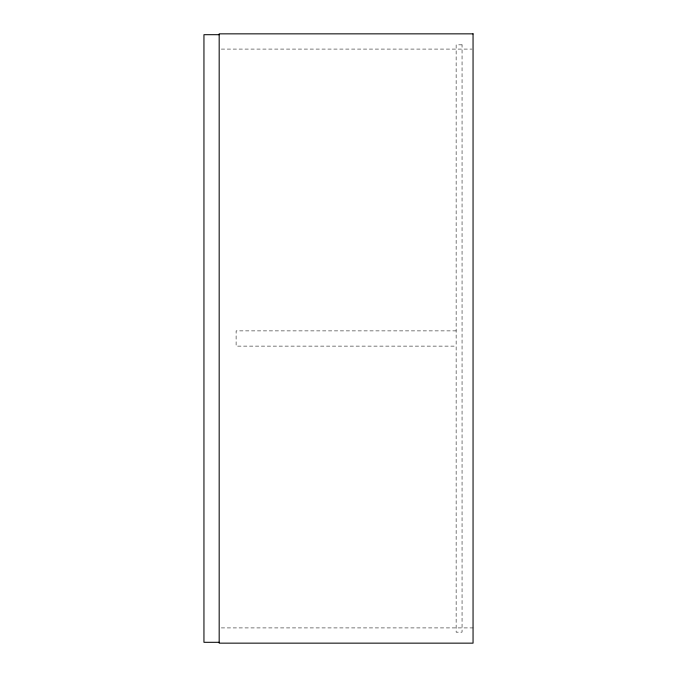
<?xml version="1.0" encoding="UTF-8"?>
<svg xmlns="http://www.w3.org/2000/svg" width="677" height="677" viewBox="0 0 677 677"><rect width="100%" height="100%" fill="white"/><g stroke="black" fill="none" stroke-linecap="round" stroke-linejoin="round"><path stroke-width="0.51" stroke-dasharray="3.38 2.54" d="M221.294 49.082L471.996 49.082M456.129 330.884L236.104 330.884L236.104 346.116L456.129 346.116M221.294 627.917L473.054 627.917M462.052 44.851L456.129 44.851L456.129 632.149L462.052 632.149L462.052 44.851"/><path stroke-width="1.02" d="M219.179 34.696L203.946 34.696L203.946 642.304L219.179 642.304M473.054 33.85L219.179 33.85L219.179 643.15L473.054 643.15L473.054 33.85"/></g></svg>
